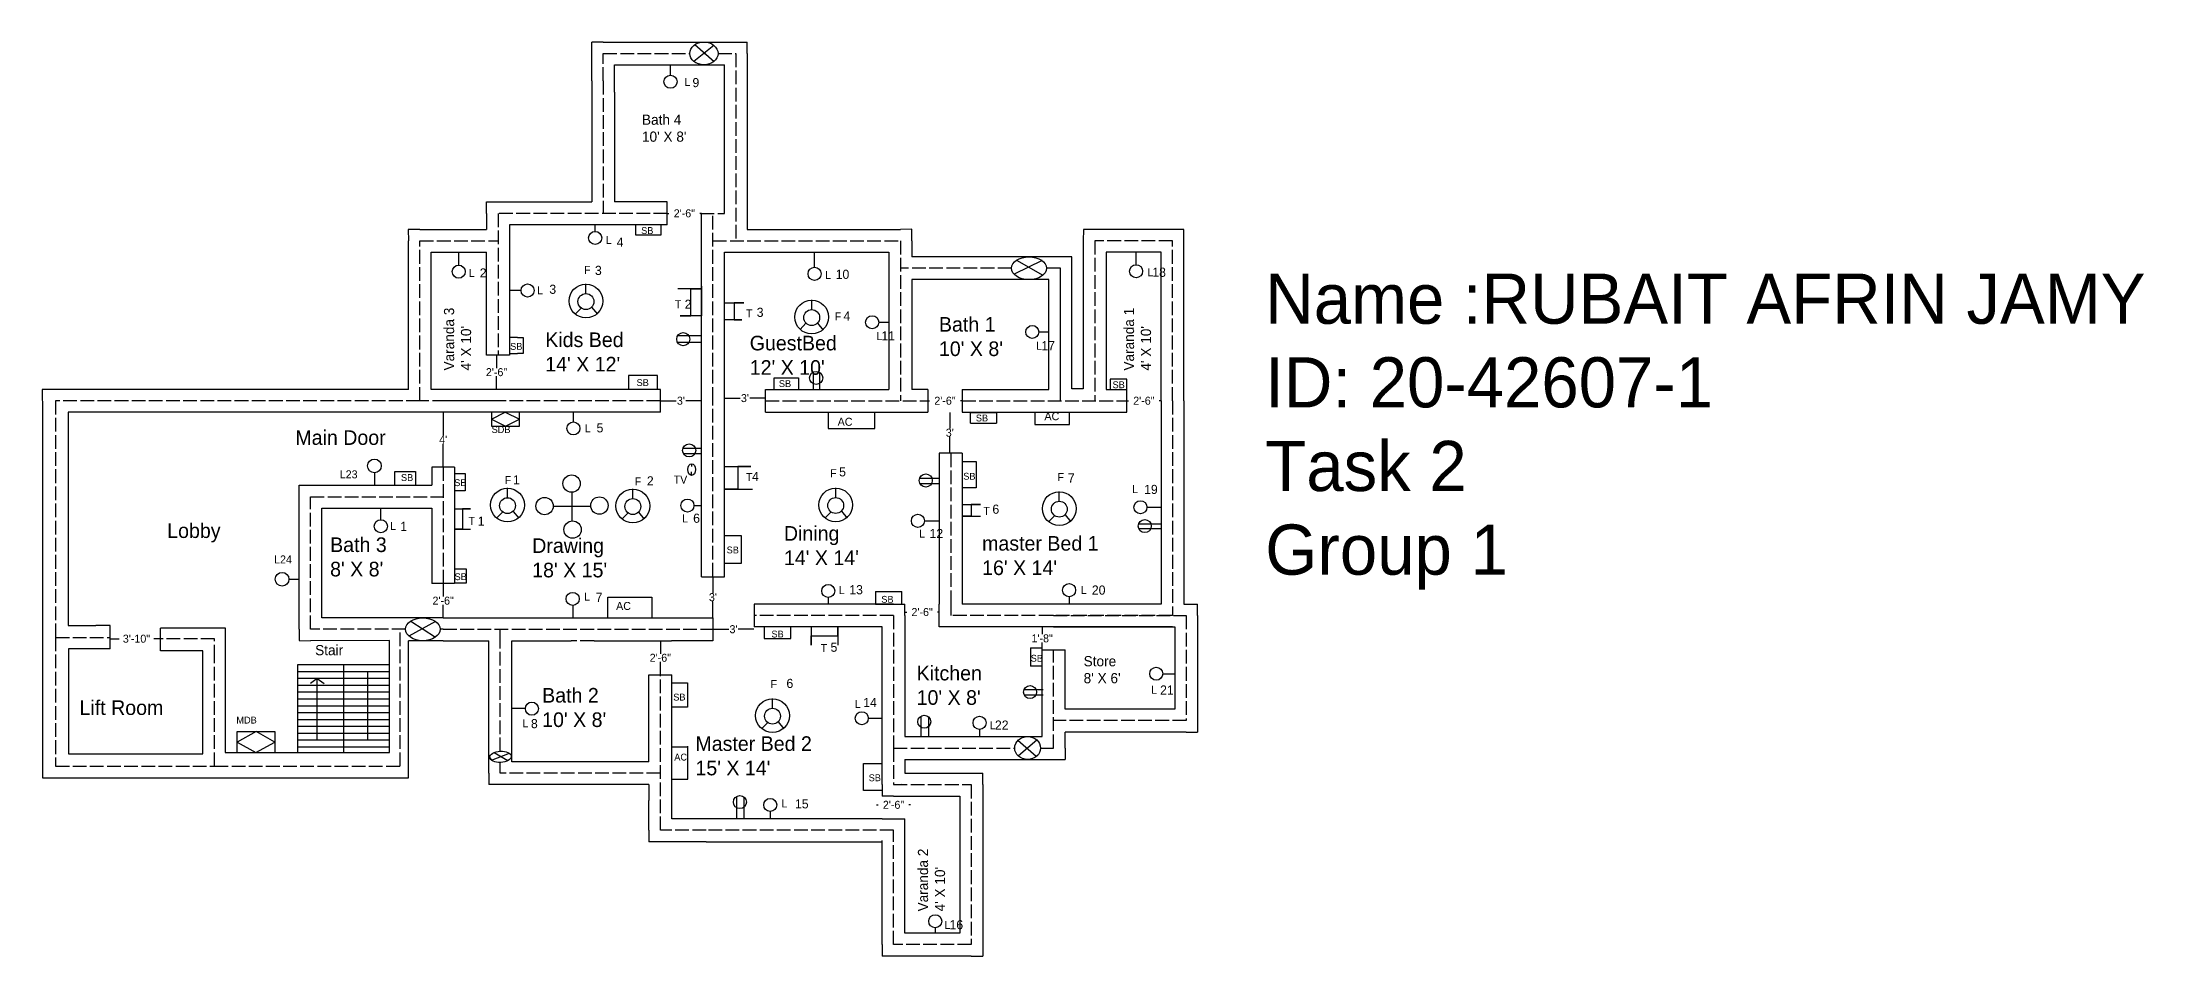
# Model space of a CAD drawing. Header units: inches. Extents: x -5062 to 1238, y 103 to 1231.
# Drawn here: x -2055 to -216, y 103 to 903 of the extents above; entities that cross this region are included whole.
import ezdxf

# ---------------------------------------------------------------- set-up
doc = ezdxf.new("R2010")
doc.units = ezdxf.units.IN
doc.header["$MEASUREMENT"] = 0
doc.linetypes.add('ACAD_ISO02W100', pattern=[15, 12, -3])
doc.dimstyles.new('Group Task', dxfattribs={"dimtxt": 7, "dimasz": 0.18, "dimexe": 0.18, "dimexo": 0.0625, "dimgap": 0.09, "dimtad": 0, "dimtih": 1, "dimtoh": 1, "dimdec": 0, "dimzin": 0, "dimdsep": 46, "dimlunit": 3, "dimtxsty": 'Standard', "dimcen": 0.09, "dimse1": 1, "dimse2": 1, "dimadec": 0, "dimazin": 0, "dimtfac": 1, "dimtdec": 0, "dimtofl": 0, "dimtmove": 0, "dimatfit": 3, "dimfxl": 1, "dimtolj": 1, "dimtzin": 0, "dimarcsym": 0})

# ---------------------------------------------------------------- blocks, each defined once
blk = doc.blocks.new('*D1')
at = {"color": 0, "lineweight": -2}
for p, q in [((-1657.4, 628.4), (-1657.4, 617.2)), ((-1657.4, 598.8), (-1657.4, 610))]:
    blk.add_line(p, q, dxfattribs=at)
at = {"color": 0}
for points in [[(-1657.4, 628.4), (-1657.3, 628.4), (-1657.4, 628.6)], [(-1657.4, 598.8), (-1657.3, 598.8), (-1657.4, 598.6)]]:
    blk.add_solid(points, dxfattribs=at)
at = {"layer": 'Defpoints', "color": 0}
for p in [(-1691.8, 628.6), (-1691.8, 598.6), (-1657.4, 598.6)]:
    blk.add_point(p, dxfattribs=at)
at = {"color": 0, "insert": (-1657.4, 613.6), "char_height": 7, "attachment_point": 5}
blk.add_mtext('\\A1;2\'-6"', dxfattribs=at)
blk = doc.blocks.new('*D2')
at = {"color": 0, "lineweight": -2}
for p, q in [((-1513.9, 588.6), (-1500.2, 588.6)), ((-1478.2, 588.6), (-1491.9, 588.6))]:
    blk.add_line(p, q, dxfattribs=at)
at = {"color": 0}
for points in [[(-1513.9, 588.6), (-1513.9, 588.6), (-1514.1, 588.6)], [(-1478.2, 588.6), (-1478.2, 588.6), (-1478.1, 588.6)]]:
    blk.add_solid(points, dxfattribs=at)
at = {"layer": 'Defpoints', "color": 0}
for p in [(-1514.1, 588.6), (-1478.1, 588.6), (-1478.1, 588.6)]:
    blk.add_point(p, dxfattribs=at)
at = {"color": 0, "insert": (-1496.1, 588.6), "char_height": 7, "attachment_point": 5}
blk.add_mtext("\\A1;3'", dxfattribs=at)
blk = doc.blocks.new('*D3')
at = {"color": 0, "lineweight": -2}
for p, q in [((-1457.9, 590.9), (-1444.2, 590.9)), ((-1422.2, 590.9), (-1435.9, 590.9))]:
    blk.add_line(p, q, dxfattribs=at)
at = {"color": 0}
for points in [[(-1457.9, 590.9), (-1457.9, 590.9), (-1458.1, 590.9)], [(-1422.2, 590.9), (-1422.2, 590.9), (-1422.1, 590.9)]]:
    blk.add_solid(points, dxfattribs=at)
at = {"layer": 'Defpoints', "color": 0}
for p in [(-1458.1, 590.9), (-1458.1, 588.6), (-1422.1, 588.6)]:
    blk.add_point(p, dxfattribs=at)
at = {"color": 0, "insert": (-1440.1, 590.9), "char_height": 7, "attachment_point": 5}
blk.add_mtext("\\A1;3'", dxfattribs=at)
blk = doc.blocks.new('*D4')
at = {"color": 0, "lineweight": -2}
for p, q in [((-1507.9, 752.6), (-1506.6, 752.6)), ((-1478.2, 752.6), (-1479.6, 752.6))]:
    blk.add_line(p, q, dxfattribs=at)
at = {"color": 0}
for points in [[(-1507.9, 752.6), (-1507.9, 752.6), (-1508.1, 752.6)], [(-1478.2, 752.6), (-1478.2, 752.6), (-1478.1, 752.6)]]:
    blk.add_solid(points, dxfattribs=at)
at = {"layer": 'Defpoints', "color": 0}
for p in [(-1508.1, 752.6), (-1478.1, 752.6), (-1478.1, 752.6)]:
    blk.add_point(p, dxfattribs=at)
at = {"color": 0, "insert": (-1493.1, 752.6), "char_height": 7, "attachment_point": 5}
blk.add_mtext('\\A1;2\'-6"', dxfattribs=at)
blk = doc.blocks.new('*D5')
at = {"color": 0, "lineweight": -2}
for p, q in [((-1279.9, 588.6), (-1278.6, 588.6)), ((-1250.2, 588.6), (-1251.6, 588.6))]:
    blk.add_line(p, q, dxfattribs=at)
at = {"color": 0}
for points in [[(-1279.9, 588.6), (-1279.9, 588.6), (-1280.1, 588.6)], [(-1250.2, 588.6), (-1250.2, 588.6), (-1250.1, 588.6)]]:
    blk.add_solid(points, dxfattribs=at)
at = {"layer": 'Defpoints', "color": 0}
for p in [(-1280.1, 588.6), (-1280.1, 588.6), (-1250.1, 588.6)]:
    blk.add_point(p, dxfattribs=at)
at = {"color": 0, "insert": (-1265.1, 588.6), "char_height": 7, "attachment_point": 5}
blk.add_mtext('\\A1;2\'-6"', dxfattribs=at)
blk = doc.blocks.new('*D6')
at = {"color": 0, "lineweight": -2}
for p, q in [((-1105.9, 588.6), (-1104.6, 588.6)), ((-1076.2, 588.6), (-1077.6, 588.6))]:
    blk.add_line(p, q, dxfattribs=at)
at = {"color": 0}
for points in [[(-1105.9, 588.6), (-1105.9, 588.6), (-1106.1, 588.6)], [(-1076.2, 588.6), (-1076.2, 588.6), (-1076.1, 588.6)]]:
    blk.add_solid(points, dxfattribs=at)
at = {"layer": 'Defpoints', "color": 0}
for p in [(-1106.1, 588.6), (-1076.1, 588.6), (-1076.1, 588.6)]:
    blk.add_point(p, dxfattribs=at)
at = {"color": 0, "insert": (-1091.1, 588.6), "char_height": 7, "attachment_point": 5}
blk.add_mtext('\\A1;2\'-6"', dxfattribs=at)
blk = doc.blocks.new('*D7')
at = {"color": 0, "lineweight": -2}
for p, q in [((-1260.9, 578.4), (-1260.9, 564.2)), ((-1260.9, 542.8), (-1260.9, 557))]:
    blk.add_line(p, q, dxfattribs=at)
at = {"color": 0}
for points in [[(-1261, 578.4), (-1260.9, 578.4), (-1260.9, 578.6)], [(-1261, 542.8), (-1260.9, 542.8), (-1260.9, 542.6)]]:
    blk.add_solid(points, dxfattribs=at)
at = {"layer": 'Defpoints', "color": 0}
for p in [(-1260.9, 578.6), (-1250.1, 578.6), (-1250.1, 542.6)]:
    blk.add_point(p, dxfattribs=at)
at = {"color": 0, "insert": (-1260.9, 560.6), "char_height": 7, "attachment_point": 5}
blk.add_mtext("\\A1;3'", dxfattribs=at)
blk = doc.blocks.new('*D8')
at = {"color": 0, "lineweight": -2}
for p, q in [((-1299.9, 403.6), (-1298.6, 403.6)), ((-1270.2, 403.6), (-1271.6, 403.6))]:
    blk.add_line(p, q, dxfattribs=at)
at = {"color": 0}
for points in [[(-1299.9, 403.6), (-1299.9, 403.5), (-1300.1, 403.6)], [(-1270.2, 403.6), (-1270.2, 403.5), (-1270.1, 403.6)]]:
    blk.add_solid(points, dxfattribs=at)
at = {"layer": 'Defpoints', "color": 0}
for p in [(-1300.1, 403.6), (-1300.1, 403.6), (-1270.1, 403.6)]:
    blk.add_point(p, dxfattribs=at)
at = {"color": 0, "insert": (-1285.1, 403.6), "char_height": 7, "attachment_point": 5}
blk.add_mtext('\\A1;2\'-6"', dxfattribs=at)
blk = doc.blocks.new('*D9')
at = {"color": 0, "lineweight": -2}
for p, q in [((-1180.1, 390.4), (-1180.1, 384.2)), ((-1180.1, 370.8), (-1180.1, 377))]:
    blk.add_line(p, q, dxfattribs=at)
at = {"color": 0}
for points in [[(-1180.1, 390.4), (-1180, 390.4), (-1180.1, 390.6)], [(-1180.1, 370.8), (-1180, 370.8), (-1180.1, 370.6)]]:
    blk.add_solid(points, dxfattribs=at)
at = {"layer": 'Defpoints', "color": 0}
for p in [(-1181.5, 390.6), (-1180.1, 370.6), (-1180.1, 370.6)]:
    blk.add_point(p, dxfattribs=at)
at = {"color": 0, "insert": (-1180.1, 380.6), "char_height": 7, "attachment_point": 5}
blk.add_mtext('\\A1;1\'-8"', dxfattribs=at)
blk = doc.blocks.new('*D10')
at = {"color": 0, "lineweight": -2}
for p, q in [((-1468.1, 434.4), (-1468.1, 420.2)), ((-1468.1, 398.8), (-1468.1, 413))]:
    blk.add_line(p, q, dxfattribs=at)
at = {"color": 0}
for points in [[(-1468.1, 434.4), (-1468, 434.4), (-1468.1, 434.6)], [(-1468.1, 398.8), (-1468, 398.8), (-1468.1, 398.6)]]:
    blk.add_solid(points, dxfattribs=at)
at = {"layer": 'Defpoints', "color": 0}
for p in [(-1468.1, 434.6), (-1468.1, 398.6), (-1468.1, 398.6)]:
    blk.add_point(p, dxfattribs=at)
at = {"color": 0, "insert": (-1468.1, 416.6), "char_height": 7, "attachment_point": 5}
blk.add_mtext("\\A1;3'", dxfattribs=at)
blk = doc.blocks.new('*D11')
at = {"color": 0, "lineweight": -2}
for p, q in [((-1467.9, 388.6), (-1454.2, 388.6)), ((-1432.2, 388.6), (-1445.9, 388.6))]:
    blk.add_line(p, q, dxfattribs=at)
at = {"color": 0}
for points in [[(-1467.9, 388.6), (-1467.9, 388.6), (-1468.1, 388.6)], [(-1432.2, 388.6), (-1432.2, 388.6), (-1432.1, 388.6)]]:
    blk.add_solid(points, dxfattribs=at)
at = {"layer": 'Defpoints', "color": 0}
for p in [(-1468.1, 388.6), (-1468.1, 388.6), (-1432.1, 400.6)]:
    blk.add_point(p, dxfattribs=at)
at = {"color": 0, "insert": (-1450.1, 388.6), "char_height": 7, "attachment_point": 5}
blk.add_mtext("\\A1;3'", dxfattribs=at)
blk = doc.blocks.new('*D12')
at = {"color": 0, "lineweight": -2}
for p, q in [((-1704.1, 578.4), (-1704.1, 558.2)), ((-1704.1, 530.8), (-1704.1, 551))]:
    blk.add_line(p, q, dxfattribs=at)
at = {"color": 0}
for points in [[(-1704.1, 578.4), (-1704, 578.4), (-1704.1, 578.6)], [(-1704.1, 530.8), (-1704, 530.8), (-1704.1, 530.6)]]:
    blk.add_solid(points, dxfattribs=at)
at = {"layer": 'Defpoints', "color": 0}
for p in [(-1704.1, 578.6), (-1704.1, 578.6), (-1704.1, 530.6)]:
    blk.add_point(p, dxfattribs=at)
at = {"color": 0, "insert": (-1704.1, 554.6), "char_height": 7, "attachment_point": 5}
blk.add_mtext("\\A1;4'", dxfattribs=at)
blk = doc.blocks.new('*D13')
at = {"color": 0, "lineweight": -2}
for p, q in [((-1324.9, 234.9), (-1323.6, 234.9)), ((-1295.3, 234.9), (-1296.6, 234.9))]:
    blk.add_line(p, q, dxfattribs=at)
at = {"color": 0}
for points in [[(-1324.9, 234.9), (-1324.9, 234.8), (-1325.1, 234.9)], [(-1295.3, 234.9), (-1295.3, 234.8), (-1295.1, 234.9)]]:
    blk.add_solid(points, dxfattribs=at)
at = {"layer": 'Defpoints', "color": 0}
for p in [(-1325.1, 234.9), (-1325.1, 234.9), (-1295.1, 234.9)]:
    blk.add_point(p, dxfattribs=at)
at = {"color": 0, "insert": (-1310.1, 234.9), "char_height": 7, "attachment_point": 5}
blk.add_mtext('\\A1;2\'-6"', dxfattribs=at)
blk = doc.blocks.new('*D14')
at = {"color": 0, "lineweight": -2}
for p, q in [((-1514.1, 378.4), (-1514.1, 367.2)), ((-1514.1, 348.8), (-1514.1, 360))]:
    blk.add_line(p, q, dxfattribs=at)
at = {"color": 0}
for points in [[(-1514.1, 378.4), (-1514, 378.4), (-1514.1, 378.6)], [(-1514.1, 348.8), (-1514, 348.8), (-1514.1, 348.6)]]:
    blk.add_solid(points, dxfattribs=at)
at = {"layer": 'Defpoints', "color": 0}
for p in [(-1514.1, 378.6), (-1514.1, 348.6), (-1514.1, 348.6)]:
    blk.add_point(p, dxfattribs=at)
at = {"color": 0, "insert": (-1514.1, 363.6), "char_height": 7, "attachment_point": 5}
blk.add_mtext('\\A1;2\'-6"', dxfattribs=at)
blk = doc.blocks.new('*D15')
at = {"color": 0, "linetype": 'ACAD_ISO02W100', "lineweight": -2}
for p, q in [((-1995.3, 380.3), (-1987.6, 380.3)), ((-1949.4, 380.3), (-1957.1, 380.3))]:
    blk.add_line(p, q, dxfattribs=at)
at = {"color": 0, "linetype": 'ACAD_ISO02W100'}
for points in [[(-1995.3, 380.3), (-1995.3, 380.3), (-1995.5, 380.3)], [(-1949.4, 380.3), (-1949.4, 380.3), (-1949.2, 380.3)]]:
    blk.add_solid(points, dxfattribs=at)
at = {"layer": 'Defpoints', "color": 0, "linetype": 'ACAD_ISO02W100'}
for p in [(-1995.5, 381.6), (-1949.2, 380.3), (-1949.2, 380.3)]:
    blk.add_point(p, dxfattribs=at)
at = {"color": 0, "linetype": 'ACAD_ISO02W100', "insert": (-1972.4, 380.3), "char_height": 7, "attachment_point": 5}
blk.add_mtext('\\A1;3\'-10"', dxfattribs=at)
blk = doc.blocks.new('*D16')
at = {"color": 0, "linetype": 'ACAD_ISO02W100', "lineweight": -2}
for p, q in [((-1704.1, 428.4), (-1704.1, 417.2)), ((-1704.1, 398.8), (-1704.1, 410))]:
    blk.add_line(p, q, dxfattribs=at)
at = {"color": 0, "linetype": 'ACAD_ISO02W100'}
for points in [[(-1704.1, 428.4), (-1704, 428.4), (-1704.1, 428.6)], [(-1704.1, 398.8), (-1704, 398.8), (-1704.1, 398.6)]]:
    blk.add_solid(points, dxfattribs=at)
at = {"layer": 'Defpoints', "color": 0, "linetype": 'ACAD_ISO02W100'}
for p in [(-1704.1, 428.6), (-1704.1, 398.6), (-1704.1, 398.6)]:
    blk.add_point(p, dxfattribs=at)
at = {"color": 0, "linetype": 'ACAD_ISO02W100', "insert": (-1704.1, 413.6), "char_height": 7, "attachment_point": 5}
blk.add_mtext('\\A1;2\'-6"', dxfattribs=at)

msp = doc.modelspace()

# ---------------------------------------------------------------- linework, layer by layer
for p, q in [((-1574.1, 878.6), (-1574.1, 902.6)), ((-1564.1, 902.6), (-1448.1, 902.6)), ((-1467.3, 899.7), (-1484.9, 885.7)), ((-1484, 900.3), (-1467.1, 885.6)), ((-1438.1, 892.6), (-1438.1, 738.6)), ((-1574.1, 868.6), (-1574.1, 878.6)), ((-1574.1, 868.6), (-1574.1, 762.8)), ((-1554.1, 882.6), (-1458.1, 882.6)), ((-1554.1, 858.6), (-1554.1, 882.6)), ((-1505.2, 873.5), (-1505.2, 882.6)), ((-1458.1, 868.6), (-1458.1, 878.6)), ((-1458.1, 752.6), (-1458.1, 868.6)), ((-1554.1, 858.6), (-1554.1, 762.6)), ((-1666.1, 752.6), (-1666.1, 762.8)), ((-1666.1, 762.8), (-1574.1, 762.8)), ((-1508.1, 762.6), (-1554.1, 762.6)), ((-1508.1, 742.6), (-1508.1, 762.6)), ((-1724.5, 738.6), (-1734.7, 738.6)), ((-1734.7, 738.6), (-1734.5, 728.6)), ((-1724.5, 738.6), (-1666.1, 738.6)), ((-1666.1, 752.6), (-1666.1, 738.6)), ((-1646.1, 742.6), (-1646.1, 628.6)), ((-1508.1, 742.6), (-1646.1, 742.6)), ((-1571.1, 736.9), (-1571.1, 742.6)), ((-1535.6, 733.6), (-1535.6, 742.6)), ((-1513.7, 742.6), (-1513.7, 733.6)), ((-1478.1, 588.6), (-1478.1, 752.6)), ((-1438.1, 738.6), (-1304.1, 738.6)), ((-1294.1, 738.8), (-1304.1, 738.6)), ((-1294.1, 728.6), (-1294.1, 738.8)), ((-1144, 738.6), (-1144.1, 728.6)), ((-1134.1, 738.6), (-1144, 738.6)), ((-1066.1, 738.6), (-1134.1, 738.6)), ((-1056.1, 738.5), (-1066.1, 738.6)), ((-1056.1, 728.6), (-1056.1, 738.5)), ((-1734.5, 598.6), (-1734.5, 728.6)), ((-1714.5, 598.6), (-1714.5, 718.6)), ((-1714.5, 718.6), (-1666.1, 718.6)), ((-1690.5, 707.3), (-1690.3, 718.6)), ((-1666.1, 628.6), (-1666.1, 718.6)), ((-1513.7, 733.6), (-1535.6, 733.6)), ((-1458.1, 718.6), (-1314.1, 718.6)), ((-1458.1, 588.6), (-1458.1, 718.6)), ((-1379.2, 705.4), (-1379.2, 718.6)), ((-1379.2, 718.6), (-1331, 718.6)), ((-1314.1, 718.6), (-1314.1, 598.6)), ((-1294.1, 728.6), (-1294.1, 714.6)), ((-1144.1, 728.6), (-1144.1, 598.9)), ((-1124.1, 718.6), (-1124.1, 598.6)), ((-1076.1, 718.6), (-1124.1, 718.6)), ((-1097.9, 707.7), (-1097.9, 718.6)), ((-1076.1, 588.6), (-1076.1, 718.6)), ((-1056.1, 588.6), (-1056.1, 728.6)), ((-1304.1, 704.6), (-1304.1, 704.6)), ((-1164.1, 714.6), (-1294.1, 714.6)), ((-1180.2, 711.3), (-1204.6, 699.3)), ((-1202.4, 711.7), (-1179.5, 698.4)), ((-1154.1, 714.7), (-1164.1, 714.6)), ((-1164.1, 588.6), (-1164.1, 704.6)), ((-1154.1, 704.6), (-1154.1, 714.7)), ((-1154.1, 598.9), (-1154.1, 704.6)), ((-1635.9, 685.1), (-1646.1, 685.1)), ((-1579.2, 682.4), (-1579.2, 690.9)), ((-1478.1, 686.6), (-1498.7, 686.6)), ((-1487.5, 662.8), (-1487.5, 686.6)), ((-1487.5, 686.6), (-1478.1, 686.6)), ((-1478.1, 689), (-1478.1, 662.8)), ((-1294.1, 694.6), (-1294.1, 598.6)), ((-1174.1, 694.6), (-1294.1, 694.6)), ((-1174.1, 598.6), (-1174.1, 694.6)), ((-1583.2, 669.9), (-1588.7, 664.4)), ((-1574.2, 670.4), (-1569.2, 664.4)), ((-1478.1, 662.8), (-1496.9, 662.8)), ((-1496.9, 662.8), (-1487.5, 662.8)), ((-1458.1, 674.4), (-1441, 674.4)), ((-1441, 674.4), (-1449.5, 674.4)), ((-1449.5, 674.4), (-1449.5, 659.3)), ((-1381.7, 668.4), (-1381.7, 676.9)), ((-1639, 644.1), (-1646.1, 644.1)), ((-1639, 644.1), (-1634, 644.1)), ((-1634, 644.1), (-1634, 630.1)), ((-1498.9, 645.6), (-1478.1, 645.6)), ((-1442.7, 659.3), (-1458.1, 659.3)), ((-1449.5, 659.3), (-1442.7, 659.3)), ((-1386.7, 656.5), (-1391.7, 651)), ((-1376.7, 656.4), (-1371.7, 650.4)), ((-1323.1, 657.3), (-1314.1, 657.3)), ((-1183, 648.8), (-1174.1, 648.8)), ((-1646.1, 628.6), (-1666.1, 628.6)), ((-1646.1, 630), (-1639, 630)), ((-1634, 630.1), (-1639, 630)), ((-1499.2, 639.8), (-1478.1, 639.8)), ((-1516.7, 610.6), (-1542, 610.6)), ((-1542, 610.6), (-1542, 598.6)), ((-1516.7, 598.6), (-1516.7, 610.6)), ((-1414.5, 598.6), (-1414.5, 608.7)), ((-1414.5, 608.7), (-1393.1, 608.7)), ((-1393.1, 608.7), (-1393.1, 598.6)), ((-1380.5, 613.6), (-1380.5, 598.6)), ((-1374.9, 613.6), (-1374.9, 598.6)), ((-1106.1, 607.6), (-1120.6, 607.6)), ((-1120.6, 607.6), (-1120.6, 598.6)), ((-1106.1, 598.6), (-1106.1, 607.6)), ((-1734.5, 598.6), (-2055, 598.6)), ((-2055, 598.6), (-2054.5, 578.6)), ((-1704.1, 598.6), (-1714.5, 598.6)), ((-1514.1, 598.6), (-1704.1, 598.6)), ((-1656.5, 588.6), (-1656.5, 588.6)), ((-1514.1, 578.6), (-1514.1, 598.6)), ((-1478.1, 434.6), (-1478.1, 588.6)), ((-1458.1, 434.6), (-1458.1, 588.6)), ((-1422.1, 598.6), (-1314.1, 598.6)), ((-1422.1, 578.6), (-1422.1, 598.6)), ((-1304.1, 588.6), (-1304.1, 588.6)), ((-1280.1, 598.6), (-1294.1, 598.6)), ((-1280.1, 598.6), (-1280.1, 578.6)), ((-1250.1, 598.6), (-1250.1, 578.6)), ((-1250.1, 598.6), (-1174.1, 598.6)), ((-1144.1, 598.9), (-1154.1, 598.9)), ((-1124.1, 598.6), (-1106.1, 598.6)), ((-1106.1, 578.6), (-1106.1, 598.6)), ((-1076.1, 588.6), (-1076.1, 410.6)), ((-1056.1, 588.6), (-1056.1, 410.6)), ((-2054.5, 578.6), (-2054.5, 258.6)), ((-1734.5, 578.6), (-2032.2, 578.6)), ((-2032.2, 578.6), (-2032.2, 392)), ((-1704.1, 578.6), (-1734.5, 578.6)), ((-1514.1, 578.6), (-1704.1, 578.6)), ((-1661.7, 578.6), (-1661.7, 566.4)), ((-1661.7, 572.5), (-1649.8, 578.6)), ((-1661.7, 572.5), (-1649.6, 566.4)), ((-1637.4, 578.6), (-1651.8, 578.6)), ((-1649.8, 578.6), (-1637.4, 572.5)), ((-1649.6, 566.4), (-1637.4, 572.5)), ((-1637.4, 566.4), (-1637.4, 578.6)), ((-1590.2, 570.1), (-1590.2, 578.6)), ((-1422.1, 578.6), (-1280.1, 578.6)), ((-1367.4, 578.6), (-1367.4, 564.2)), ((-1326.5, 564.2), (-1326.5, 578.6)), ((-1250.1, 578.6), (-1106.1, 578.6)), ((-1242.7, 569.1), (-1242.7, 578.4)), ((-1242.7, 578.4), (-1220.1, 578.4)), ((-1220.1, 578.4), (-1220.1, 569.1)), ((-1186.6, 578.6), (-1186.6, 567.8)), ((-1156.2, 567.8), (-1156.2, 578.6)), ((-1661.7, 566.4), (-1637.4, 566.4)), ((-1367.4, 564.2), (-1326.5, 564.2)), ((-1242.7, 569.1), (-1220.1, 569.1)), ((-1186.6, 567.8), (-1156.2, 567.8)), ((-1494.2, 547.2), (-1478.1, 547.2)), ((-1493.9, 542.3), (-1478.1, 542.3)), ((-1486.7, 533.5), (-1486.7, 531.1)), ((-1270.1, 542.6), (-1270.1, 410.6)), ((-1250.1, 542.6), (-1270.1, 542.6)), ((-1250.1, 542.6), (-1250.1, 410.6)), ((-1250.1, 535.4), (-1237.9, 535.4)), ((-1237.9, 535.4), (-1237.9, 512.4)), ((-1764.2, 525.6), (-1764.2, 514.6)), ((-1746.4, 514.6), (-1746.4, 526.6)), ((-1746.4, 526.6), (-1728.2, 526.6)), ((-1728.2, 526.6), (-1728.2, 514.6)), ((-1714.1, 530.6), (-1714.1, 514.6)), ((-1694.1, 530.6), (-1714.1, 530.6)), ((-1694.1, 530.6), (-1694.1, 428.6)), ((-1694.1, 524.9), (-1684.9, 524.9)), ((-1684.9, 524.9), (-1684.9, 509.7)), ((-1486.7, 523.3), (-1486.7, 526.3)), ((-1458.1, 531), (-1434.8, 531)), ((-1434.8, 531), (-1446.4, 531)), ((-1446.4, 531), (-1446.4, 511.2)), ((-1287.2, 520.9), (-1270.1, 520.9)), ((-1287.1, 516.3), (-1270.1, 516.3)), ((-1830.1, 504.6), (-1830.1, 514.7)), ((-1830.1, 514.7), (-1820.1, 514.6)), ((-1830.1, 388.6), (-1830.1, 504.6)), ((-1820.1, 514.6), (-1714.1, 514.6)), ((-1704.1, 504.6), (-1704.1, 504.6)), ((-1684.9, 509.7), (-1694.1, 509.7)), ((-1647.8, 503.8), (-1647.8, 512.3)), ((-1538.2, 503), (-1538.2, 511.5)), ((-1484.7, 496.9), (-1478.1, 496.9)), ((-1446.4, 511.2), (-1458.1, 511.2)), ((-1458.1, 511.2), (-1433.5, 511.2)), ((-1360.7, 503.9), (-1360.7, 512.4)), ((-1237.9, 512.4), (-1250.1, 512.4)), ((-1250.1, 497.8), (-1234.1, 497.8)), ((-1234.1, 497.8), (-1242.1, 497.8)), ((-1242.1, 497.8), (-1242.1, 487.5)), ((-1165.1, 500.7), (-1165.1, 509.2)), ((-1810.1, 398.6), (-1810.1, 494.6)), ((-1810.1, 494.6), (-1714.1, 494.6)), ((-1758.6, 484.5), (-1758.6, 494.6)), ((-1714.1, 494.6), (-1714.1, 428.6)), ((-1694.1, 493.9), (-1680.2, 493.9)), ((-1680.2, 493.9), (-1687.1, 493.9)), ((-1687.1, 493.9), (-1687.1, 476.1)), ((-1651.8, 491.3), (-1657.3, 485.8)), ((-1642.8, 491.8), (-1637.8, 485.8)), ((-1542.2, 490.5), (-1547.7, 485)), ((-1533.2, 491), (-1528.2, 485)), ((-1364.7, 491.4), (-1370.2, 485.9)), ((-1355.7, 491.9), (-1350.7, 485.9)), ((-1283.1, 483.5), (-1270.1, 483.5)), ((-1242.1, 487.5), (-1250.1, 487.5)), ((-1250.1, 487.5), (-1234.1, 487.5)), ((-1169.1, 488.2), (-1174.6, 482.7)), ((-1160.1, 488.7), (-1155.1, 482.7)), ((-1095.7, 480.9), (-1076.1, 480.9)), ((-1088.3, 495.4), (-1076.1, 495.4)), ((-1687.1, 476.1), (-1694.1, 476.1)), ((-1694.1, 476.1), (-1680.2, 476.1)), ((-1443.2, 470.4), (-1458.1, 470.4)), ((-1443.2, 446.5), (-1443.2, 470.4)), ((-1095.7, 476.9), (-1076.1, 476.9)), ((-1694.1, 441.4), (-1684, 441.4)), ((-1684, 441.4), (-1684, 428.9)), ((-1458.1, 446.5), (-1443.2, 446.5)), ((-1839, 432.4), (-1830.1, 432.4)), ((-1694.1, 428.6), (-1714.1, 428.6)), ((-1684, 428.9), (-1694.1, 428.9)), ((-1478.1, 434.6), (-1458.1, 434.6)), ((-1590.8, 409.4), (-1590.8, 398.6)), ((-1560, 398.6), (-1560, 416.6)), ((-1560, 416.6), (-1521.5, 416.6)), ((-1521.5, 416.6), (-1521.5, 398.6)), ((-1310.1, 410.6), (-1432.1, 410.6)), ((-1432.1, 410.6), (-1432.1, 390.6)), ((-1367.2, 416.4), (-1367.2, 410.6)), ((-1326, 421.7), (-1326, 410.6)), ((-1326, 421.7), (-1302.9, 421.7)), ((-1326, 410.6), (-1302.9, 410.6)), ((-1310.1, 410.6), (-1300.1, 410.6)), ((-1302.9, 410.6), (-1302.9, 421.7)), ((-1300.1, 400.6), (-1300.1, 410.6)), ((-1270.1, 390.6), (-1270.1, 410.6)), ((-1260.1, 410.6), (-1260.1, 400.6)), ((-1076.1, 410.6), (-1250.1, 410.6)), ((-1156.5, 417.1), (-1156.5, 410.6)), ((-1056.1, 410.6), (-1054.1, 410.6)), ((-1054.1, 410.6), (-1044.1, 410.6)), ((-1044.1, 400.6), (-1044.1, 410.6)), ((-2032.2, 392), (-2007.8, 392)), ((-1995.5, 391.9), (-2007.8, 392)), ((-1995.5, 371.4), (-1995.5, 391.9)), ((-1894.5, 389.6), (-1951.5, 389.6)), ((-1951.5, 369.6), (-1951.5, 389.6)), ((-1894.7, 388.3), (-1894.7, 280.7)), ((-1894.5, 371.4), (-1894.5, 389.6)), ((-1830.1, 388.6), (-1830.1, 378.7)), ((-1704.1, 398.6), (-1810.1, 398.6)), ((-1710.7, 395.4), (-1734, 382.6)), ((-1732.3, 395.8), (-1710.8, 381.8)), ((-1704.1, 398.6), (-1468.1, 398.6)), ((-1468.1, 398.6), (-1468.1, 378.6)), ((-1320.1, 390.6), (-1432.1, 390.6)), ((-1423.4, 390.6), (-1423.4, 380.4)), ((-1399.9, 380.4), (-1399.9, 390.6)), ((-1382.2, 390.6), (-1382.2, 374.7)), ((-1358.9, 382.7), (-1358.9, 390.6)), ((-1358.9, 390.6), (-1358.9, 374.7)), ((-1320.1, 252.6), (-1320.1, 390.6)), ((-1300.1, 400.6), (-1300.1, 294.6)), ((-1066.1, 390.6), (-1270.1, 390.6)), ((-1170.1, 400.6), (-1172.1, 400.6)), ((-1170.1, 390.6), (-1064.1, 390.6)), ((-1064.1, 390.6), (-1064.1, 318.6)), ((-1044.1, 400.6), (-1044.1, 308.6)), ((-1995.5, 371.4), (-2032, 371.4)), ((-2032, 371.4), (-2032, 279.5)), ((-1914.3, 369.6), (-1951.5, 369.6)), ((-1914.3, 279.5), (-1914.3, 369.6)), ((-1830.1, 378.7), (-1820.1, 378.6)), ((-1751.1, 378.9), (-1820.1, 378.6)), ((-1751.1, 280.7), (-1751.1, 378.9)), ((-1734.5, 258.6), (-1734.5, 378.6)), ((-1704.1, 378.6), (-1734.5, 378.6)), ((-1704.1, 378.6), (-1664.1, 378.6)), ((-1664.1, 262.6), (-1664.1, 378.6)), ((-1644.1, 272.6), (-1644.1, 378.6)), ((-1644.1, 378.6), (-1592.1, 378.6)), ((-1572.1, 378.6), (-1524.1, 378.6)), ((-1524.1, 378.6), (-1504.2, 378.6)), ((-1468.1, 378.6), (-1504.2, 378.6)), ((-1423.4, 380.4), (-1399.9, 380.4)), ((-1382.2, 374.7), (-1382.2, 382.7)), ((-1382.2, 382.7), (-1358.9, 382.7)), ((-1190.2, 372.2), (-1180.5, 372.2)), ((-1190.2, 372.2), (-1190.2, 356.3)), ((-1180.1, 294.6), (-1180.1, 370.6)), ((-1180.1, 370.6), (-1160.1, 370.6)), ((-1160.1, 318.6), (-1160.1, 370.6)), ((-1751.1, 357.4), (-1831.6, 357.4)), ((-1831.6, 357.4), (-1831.6, 285.4)), ((-1751.1, 351.4), (-1831.6, 351.4)), ((-1791.4, 357.4), (-1791.4, 280.7)), ((-1770.2, 351.4), (-1770.2, 291.4)), ((-1180.5, 356.3), (-1190.2, 356.3)), ((-1074.5, 349.7), (-1064.1, 349.7)), ((-1751.1, 345.4), (-1831.6, 345.4)), ((-1751.1, 339.4), (-1831.6, 339.4)), ((-1751.1, 333.4), (-1831.6, 333.4)), ((-1814.2, 345.4), (-1820.1, 341.2)), ((-1814.2, 291.4), (-1814.2, 345.4)), ((-1814.2, 345.4), (-1808.2, 341.2)), ((-1524.1, 272.6), (-1524.1, 348.6)), ((-1524.1, 348.6), (-1504.1, 348.6)), ((-1504.1, 222.6), (-1504.1, 348.6)), ((-1504.1, 341.7), (-1490.3, 341.7)), ((-1490.3, 341.7), (-1490.3, 320.5)), ((-1195.9, 335.8), (-1179.3, 335.8)), ((-1195.9, 331.3), (-1179.3, 331.3)), ((-1751.1, 327.4), (-1831.6, 327.4)), ((-1751.1, 321.4), (-1831.6, 321.4)), ((-1751.1, 315.4), (-1831.6, 315.4)), ((-1632.2, 319.1), (-1644.1, 319.1)), ((-1490.3, 320.5), (-1504.1, 320.5)), ((-1416, 319.5), (-1416, 328)), ((-1064.1, 318.6), (-1160.1, 318.6)), ((-1884.2, 280.7), (-1884.2, 299.1)), ((-1884.2, 299.1), (-1851.3, 299.1)), ((-1867.7, 299.1), (-1884.2, 289.9)), ((-1851.3, 289.9), (-1867.7, 299.1)), ((-1851.3, 299.1), (-1851.3, 280.7)), ((-1751.1, 309.4), (-1831.6, 309.4)), ((-1751.1, 303.4), (-1831.6, 303.4)), ((-1751.1, 297.4), (-1831.6, 297.4)), ((-1420, 307), (-1425.5, 301.5)), ((-1411, 307.5), (-1406, 301.5)), ((-1332.2, 310.7), (-1320.1, 310.7)), ((-1300.1, 294.6), (-1180.1, 294.6)), ((-1286.2, 312.5), (-1286.2, 294.6)), ((-1279.6, 312.2), (-1279.6, 294.6)), ((-1234.8, 300.9), (-1234.8, 300.9)), ((-1234.8, 300.9), (-1234.8, 294.6)), ((-1054.1, 298.6), (-1160.1, 298.6)), ((-1160.1, 284.6), (-1160.1, 298.6)), ((-1054.1, 298.6), (-1044.1, 298.6)), ((-1044.1, 308.6), (-1044.1, 298.6)), ((-2032, 279.5), (-1914.3, 279.5)), ((-1894.7, 280.7), (-1751.1, 280.7)), ((-1884.2, 289.9), (-1868, 280.7)), ((-1868, 280.7), (-1851.3, 289.9)), ((-1751.1, 291.4), (-1831.6, 291.4)), ((-1751.1, 285.4), (-1831.6, 285.4)), ((-1831.6, 285.4), (-1831.6, 280.7)), ((-1770.2, 291.4), (-1814.2, 291.4)), ((-1663.2, 276), (-1661.7, 273.9)), ((-1661.7, 273.9), (-1646.1, 280)), ((-1659.4, 280.7), (-1647.4, 273.6)), ((-1504.1, 285.6), (-1490, 285.6)), ((-1490, 257.3), (-1490, 286.4)), ((-1185.4, 277.1), (-1201.4, 291.1)), ((-1184.7, 291.5), (-1200.9, 277.7)), ((-1183.8, 278.7), (-1185.4, 277.1)), ((-1160.1, 284.6), (-1160.1, 274.6)), ((-2054.5, 258.6), (-1734.5, 258.6)), ((-1664.1, 262.6), (-1664.1, 252.6)), ((-1524.1, 272.6), (-1644.1, 272.6)), ((-1336.5, 247.6), (-1336.5, 271)), ((-1336.5, 271), (-1320.1, 271)), ((-1300.1, 274.6), (-1170.1, 274.6)), ((-1300.1, 274.6), (-1300.1, 262.6)), ((-1300.1, 262.6), (-1242.1, 262.6)), ((-1170.1, 274.6), (-1160.1, 274.6)), ((-1654.1, 252.6), (-1664.1, 252.6)), ((-1524.1, 252.6), (-1654.1, 252.6)), ((-1524.1, 252.6), (-1524.1, 238.6)), ((-1504.1, 257.3), (-1490, 257.3)), ((-1447.6, 242.2), (-1447.6, 222.6)), ((-1441.1, 241.9), (-1441.1, 222.6)), ((-1320.1, 247.6), (-1336.5, 247.6)), ((-1310.1, 252.6), (-1301.7, 252.6)), ((-1524.1, 212.6), (-1524.1, 238.6)), ((-1474.1, 222.6), (-1504.1, 222.6)), ((-1320.1, 222.6), (-1474.1, 222.6)), ((-1418, 229.1), (-1418, 222.6)), ((-1320.1, 222.6), (-1300.1, 222.6)), ((-1300.1, 203.8), (-1300.1, 222.6)), ((-1524.1, 212.6), (-1524.1, 202.6)), ((-1474.1, 202.6), (-1524.1, 202.6)), ((-1474.1, 202.6), (-1384.1, 202.6)), ((-1384.1, 202.6), (-1364.1, 202.6)), ((-1364.1, 202.6), (-1320.1, 202.6)), ((-1320.1, 112.6), (-1320.1, 203.8)), ((-1273.6, 127.3), (-1273.6, 122.6))]:
    msp.add_line(p, q)
at = {"linetype": 'ACAD_ISO02W100'}
for p, q in [((-1564.1, 902.6), (-1574.1, 902.6)), ((-1448.1, 902.6), (-1438.1, 902.6)), ((-1438.1, 892.6), (-1438.1, 902.6)), ((-1564.1, 892.6), (-1488.4, 892.6)), ((-1564.1, 868.6), (-1564.1, 892.6)), ((-1476.3, 892.6), (-1475.1, 892.6)), ((-1463.6, 892.6), (-1448.1, 892.6)), ((-1448.1, 892.6), (-1448.1, 728.6)), ((-1564.1, 868.6), (-1564.1, 752.6)), ((-1458.1, 878.6), (-1458.1, 882.6)), ((-1508.1, 752.6), (-1656.1, 752.6)), ((-1656.1, 752.6), (-1656.1, 628.6)), ((-1478.9, 752.6), (-1458.1, 752.6)), ((-1468.1, 588.6), (-1468.1, 752.6)), ((-1724.5, 588.6), (-1724.5, 728.6)), ((-1724.5, 728.6), (-1656.1, 728.6)), ((-1468.1, 728.6), (-1304.1, 728.6)), ((-1304.1, 728.6), (-1304.1, 588.6)), ((-1066.1, 728.6), (-1134.1, 728.6)), ((-1134.1, 728.6), (-1134.1, 588.6)), ((-1066.1, 588.6), (-1066.1, 728.6)), ((-1206.9, 704.6), (-1304.1, 704.6)), ((-1164.1, 704.6), (-1176.3, 704.6)), ((-1724.5, 588.6), (-2043.1, 588.6)), ((-2043.1, 588.6), (-2043.1, 381.4)), ((-1656.5, 588.6), (-1724.5, 588.6)), ((-1514.1, 588.6), (-1704.1, 588.6)), ((-1468.1, 434.6), (-1468.1, 588.6)), ((-1422.1, 588.6), (-1280.1, 588.6)), ((-1250.1, 588.6), (-1106.1, 588.6)), ((-1066.1, 588.6), (-1066.1, 400.6)), ((-1260.1, 542.6), (-1260.1, 410.6)), ((-1704.1, 530.6), (-1704.1, 428.6)), ((-1820.1, 388.6), (-1820.1, 504.6)), ((-1820.1, 504.6), (-1704.1, 504.6)), ((-1737, 388.6), (-1820.1, 388.6)), ((-1741.7, 268.8), (-1741.7, 388.6)), ((-1721.3, 388.6), (-1723, 388.6)), ((-1704.1, 388.6), (-1706.8, 388.6)), ((-1704.1, 388.6), (-1468.1, 388.6)), ((-1654.1, 378.6), (-1654.1, 388.6)), ((-1310.1, 400.6), (-1432.1, 400.6)), ((-1310.1, 400.6), (-1310.1, 284.6)), ((-1066.1, 400.6), (-1260.1, 400.6)), ((-1170.1, 400.6), (-1054.1, 400.6)), ((-1054.1, 400.6), (-1054.1, 308.6)), ((-2043.1, 381.4), (-1995.7, 381.4)), ((-2043.1, 381.4), (-2043.1, 268.8)), ((-1904.1, 380.3), (-1949.2, 380.3)), ((-1904.1, 363.1), (-1904.1, 380.3)), ((-1654.1, 281.8), (-1654.1, 378.6)), ((-1572.1, 378.6), (-1592.1, 378.6)), ((-1578.6, 378.6), (-1583.9, 378.6)), ((-1170.1, 284.6), (-1170.1, 370.6)), ((-1904.1, 268.8), (-1904.1, 363.1)), ((-1514.1, 212.6), (-1514.1, 348.6)), ((-1054.1, 308.6), (-1170.1, 308.6)), ((-1654.1, 276.9), (-1654.1, 277.5)), ((-1310.1, 284.6), (-1204.1, 284.6)), ((-1310.1, 284.6), (-1310.1, 252.6)), ((-1181.5, 284.6), (-1170.1, 284.6)), ((-2043.1, 268.8), (-1904.1, 268.8)), ((-1904.1, 268.8), (-1741.7, 268.8)), ((-1654.1, 262.6), (-1654.1, 272)), ((-1514.1, 262.6), (-1654.1, 262.6)), ((-1242.1, 262.6), (-1232.1, 262.6)), ((-1232.1, 252.6), (-1232.1, 262.6)), ((-1320.1, 252.6), (-1320.1, 242.6)), ((-1319.4, 242.6), (-1320.1, 242.6)), ((-1310.1, 242.6), (-1319.4, 242.6)), ((-1310.1, 252.6), (-1242.1, 252.6)), ((-1300.1, 252.5), (-1303.3, 252.6)), ((-1242.1, 252.6), (-1242.1, 112.6)), ((-1474.1, 212.6), (-1514.1, 212.6)), ((-1310.1, 212.6), (-1474.1, 212.6)), ((-1310.1, 203.8), (-1310.1, 212.6)), ((-1310.1, 112.6), (-1310.1, 203.8)), ((-1320.1, 112.6), (-1320.1, 102.6)), ((-1242.1, 112.6), (-1310.1, 112.6)), ((-1232.1, 112.6), (-1232.1, 102.6)), ((-1310.1, 102.6), (-1320.1, 102.6)), ((-1242.1, 102.6), (-1232.1, 102.6))]:
    msp.add_line(p, q, dxfattribs=at)
at = {"ltscale": 8}
for p, q in [((-1591.5, 508.3), (-1591.5, 483.3)), ((-1608, 496.3), (-1574.5, 496.3))]:
    msp.add_line(p, q, dxfattribs=at)
at = {"linetype": 'ByBlock'}
for p, q in [((-1310.1, 242.6), (-1252.1, 242.6)), ((-1252.1, 242.6), (-1252.1, 122.6)), ((-1232.1, 252.6), (-1232.1, 112.6)), ((-1300.1, 122.6), (-1300.1, 203.8)), ((-1252.1, 122.6), (-1300.1, 122.6)), ((-1242.1, 102.6), (-1310.1, 102.6))]:
    msp.add_line(p, q, dxfattribs=at)
for centre, radius in [((-1505.2, 867.8), 5.71), ((-1571.1, 731.1), 5.71), ((-1690.5, 701.6), 5.71), ((-1379.2, 699.7), 5.71), ((-1097.9, 702), 5.71), ((-1630.2, 685.1), 5.71), ((-1579.2, 675.9), 14.8), ((-1579.2, 675.4), 6.95), ((-1381.7, 661.9), 14.8), ((-1381.7, 661.4), 6.95), ((-1328.8, 657.3), 5.71), ((-1494.1, 642.5), 5.71), ((-1188.7, 648.8), 5.71), ((-1377.8, 608.6), 5.71), ((-1590.2, 564.4), 5.71), ((-1764.2, 531.6), 5.97), ((-1488.9, 545.1), 5.71), ((-1281.9, 518.8), 5.71), ((-1647.8, 497.3), 14.8), ((-1647.8, 496.8), 6.95), ((-1538.2, 496.5), 14.8), ((-1538.2, 496), 6.95), ((-1490.4, 496.9), 5.71), ((-1360.7, 497.4), 14.8), ((-1360.7, 496.9), 6.95), ((-1165.1, 494.2), 14.8), ((-1165.1, 493.7), 6.95), ((-1094.1, 495.4), 5.71), ((-1758.6, 478.8), 5.71), ((-1288.8, 483.5), 5.71), ((-1090.3, 478.9), 5.71), ((-1845, 432.4), 5.98), ((-1367.2, 422.1), 5.71), ((-1156.5, 422.8), 5.71), ((-1590.8, 415.2), 5.71), ((-1080.3, 349.7), 5.71), ((-1190.7, 333.6), 5.71), ((-1626.5, 319.1), 5.71), ((-1416, 313), 14.8), ((-1416, 312.5), 6.95), ((-1337.9, 310.7), 5.71), ((-1283.2, 307.7), 5.71), ((-1234.8, 306.7), 5.71), ((-1444.5, 237.3), 5.71), ((-1418, 234.8), 5.71), ((-1273.6, 133), 5.71)]:
    msp.add_circle(centre, radius)
at = {"linetype": 'Continuous', "ltscale": 5}
for centre in [(-1591.7, 516.1), (-1615.4, 496.4), (-1567.4, 496.9), (-1590.9, 475.8)]:
    msp.add_circle(centre, 7.6, dxfattribs=at)
for centre, major_axis, ratio in [((-1476, 892.6), (-12.4, 0), 0.80771), ((-1191.6, 704.6), (-15.3, 0), 0.652688), ((-1486.7, 528.4), (0, 5.14), 0.659575), ((-1721.9, 388.6), (-15.1, 0), 0.661678), ((-1192.8, 284.6), (-11.3, 0), 0.886898), ((-1653.9, 276.9), (-9.4, -0.45), 0.522448)]:
    msp.add_ellipse(centre, major_axis=major_axis, ratio=ratio)

# ---------------------------------------------------------------- texts
at = {"attachment_point": 1}
for s, insert, char_height, width in [('L', (-1493.1, 871.2), 7, 4.464), ('9', (-1486, 871.1), 8, 50.504), ("Bath 4\\P10' X 8'", (-1530.2, 839.1), 8.91, 5507.862), ('SB', (-1530.9, 740.6), 6, 9.579), ('L', (-1561.9, 732.9), 7, 4.464), ('4', (-1552.3, 731.4), 8, 50.504), ('L', (-1681.7, 704), 7, 4.464), ('2', (-1672.1, 704.5), 8, 50.504), ('F', (-1580.9, 706.7), 7, 13.839), ('3', (-1571.3, 706.7), 8, 50.504), ('L', (-1370, 702.2), 7, 4.464), ('10', (-1360.7, 703.3), 8, 50.504), ('L', (-1088.1, 704.5), 7, 4.464), ('18', (-1083.7, 705.1), 8, 50.504), ('Name :RUBAIT AFRIN JAMY\\PID: 20-42607-1^JTask 2^JGroup 1', (-984.9, 699.9), 43.913, 135410.496), ('L', (-1621.8, 688.9), 7, 4.464), ('3', (-1611.2, 690.2), 8, 50.504), ('T', (-1501.4, 676.6), 7, 5.272), ('2', (-1492.8, 677.1), 8, 50.504), ('T', (-1439.2, 668.6), 7, 5.272), ('3', (-1429.8, 670), 8, 50.504), ('F', (-1361.6, 665.9), 7, 13.839), ('4', (-1353.9, 666.8), 8, 50.504), ("Bath 1 \\P10' X 8'", (-1270.4, 661.9), 12.81, 13509.566), ("Kids Bed\\P14' X 12'", (-1614.8, 648.4), 12.81, 13509.566), ("GuestBed \\P12' X 10'", (-1435.9, 645.5), 12.81, 13509.566), ('L', (-1325.1, 648.7), 7, 4.464), ('11', (-1320.7, 649.4), 8, 50.504), ('SB', (-1645.5, 639.2), 6, 9.579), ('L', (-1185.3, 640.2), 7, 4.464), ('17', (-1180.8, 640.8), 8, 50.504), ('SB', (-1534.9, 607.5), 6, 9.579), ('SB', (-1410.4, 606.6), 6, 9.579), ('SB', (-1118.5, 605.6), 6, 9.579), ('AC', (-1359, 573.7), 7, 24.13), ('SB', (-1238.1, 576.5), 6, 9.579), ('AC', (-1178.1, 578.6), 7, 14.339), ('Main Door', (-1833.4, 562.8), 12.81, 13509.566), ('SDB', (-1661.7, 566.4), 6, 24.048), ('L', (-1580.1, 568), 7, 4.464), ('5', (-1569.9, 568.9), 8, 50.504), ('L23', (-1794.6, 527.7), 7, 4.464), ('SB', (-1741, 524.4), 6, 9.579), ('SB', (-1694.4, 519.9), 6, 9.579), ('F', (-1650.3, 522.7), 7, 13.839), ('1', (-1643, 523.4), 8, 50.504), ('F', (-1536.6, 521.5), 7, 13.839), ('2', (-1525.9, 522.5), 8, 50.504), ('TV', (-1502.5, 523.1), 7, 2.594), ('T', (-1439.2, 525.3), 7, 5.272), ('4', (-1433.9, 526.3), 8, 50.504), ('F', (-1365.6, 528.7), 7, 13.839), ('5', (-1357.7, 530.4), 8, 50.504), ('SB', (-1249.1, 525.5), 6, 9.579), ('F', (-1166.7, 525.3), 7, 13.839), ('7', (-1157.6, 525), 8, 50.504), ('19', (-1090.9, 515), 8, 50.504), ('6', (-1223.6, 497.7), 8, 50.504), ('L', (-1101.5, 514.8), 7, 4.464), ('Lobby', (-1945.5, 481.3), 12.81, 13509.566), ('L', (-1750.5, 482.5), 7, 4.464), ('1', (-1741.6, 482.7), 8, 50.504), ('T', (-1681.9, 487), 7, 5.272), ('1', (-1673.9, 487.2), 8, 50.504), ('L', (-1495.1, 489.1), 7, 4.464), ('6', (-1485.4, 489.8), 8, 50.504), ("Dining \\P14' X 14'", (-1406, 478.9), 12.81, 13509.566), ('T', (-1231.5, 495.7), 7, 5.272), ("Bath 3 \\P8' X 8'", (-1803, 469), 12.81, 13509.566), ("Drawing \\P18' X 15'", (-1626.2, 468.2), 12.81, 13509.566), ('SB', (-1456.1, 461), 6, 9.579), ('L', (-1287.8, 475.8), 7, 4.464), ('12', (-1278.6, 476.4), 8, 50.504), ("master Bed 1 \\P16' X 14'", (-1232.6, 470.2), 12.805, 13509.566), ('L24', (-1852, 453.2), 7, 4.464), ('SB', (-1694.1, 437.6), 6, 9.579), ('L', (-1358.1, 426.4), 7, 4.464), ('13', (-1348.8, 427.2), 8, 50.504), ('L', (-1146.2, 426.5), 7, 4.464), ('20', (-1136.6, 426.9), 8, 50.504), ('L', (-1580.8, 420.6), 7, 4.464), ('7', (-1570.7, 420.5), 8, 50.504), ('AC', (-1552.8, 412.5), 7, 23.744), ('SB', (-1320.8, 417.8), 6, 9.579), ('SB', (-1416.9, 387.4), 6, 9.579), ('Stair', (-1816.1, 374.8), 8.91, 5507.862), ('T', (-1373.9, 375.7), 7, 5.272), ('5', (-1365.2, 376.9), 8, 50.504), ("Kitchen\\P10' X 8'", (-1289.9, 356.6), 12.81, 13509.566), ('SB', (-1190.1, 366.2), 6, 9.579), ("Store\\P8' X 6'", (-1143.8, 365.1), 8.91, 5507.862), ("Bath 2\\P10' X 8'", (-1617.5, 337.2), 12.81, 13509.566), ('SB', (-1502.8, 332.2), 6, 9.579), ('F', (-1417.7, 344.2), 7, 13.839), ('6', (-1403.8, 345.2), 8, 50.504), ('L', (-1084.9, 339.1), 7, 4.464), ('21', (-1076.9, 339.4), 8, 50.504), ('Lift Room', (-2022.2, 326.4), 12.81, 13509.566), ('L', (-1343.9, 326.8), 7, 4.464), ('14', (-1336.6, 328.5), 8, 50.504), ('MDB', (-1885, 312.1), 6, 33.783), ('L', (-1634.8, 309.8), 7, 4.464), ('8', (-1627.3, 310), 8, 50.504), ("Master Bed 2 \\P15' X 14'", (-1483.4, 294.9), 12.805, 13509.566), ('L', (-1225.8, 308), 7, 4.464), ('22', (-1221.4, 308.7), 8, 50.504), ('AC', (-1501.9, 279.7), 6, 8.76), ('SB', (-1331.8, 261.6), 6, 9.579), ('L', (-1408.1, 239.6), 7, 4.464), ('15', (-1396.3, 239.8), 8, 50.504), ('L', (-1265.6, 133.3), 7, 4.464), ('16', (-1261.1, 134), 8, 50.504)]:
    msp.add_mtext(s, dxfattribs=dict(at, insert=insert, char_height=char_height, width=width))
at = {"char_height": 8.91, "width": 5507.862, "attachment_point": 1, "rotation": 90}
for s, insert in [("Varanda 3\\P4' X 10'", (-1703.4, 615.1)), ("Varanda 1\\P4' X 10'", (-1108.6, 615)), ("Varanda 2\\P4' X 10'", (-1288.8, 141.6))]:
    msp.add_mtext(s, dxfattribs=dict(at, insert=insert))

# ---------------------------------------------------------------- dimensions: what is measured, and where the dimension line sits
for base, p1, p2, picture, middle in [((-1478.1, 752.6), (-1508.1, 752.6), (-1478.1, 752.6), '*D4', (-1493.1, 752.6)), ((-1478.1, 588.6), (-1514.1, 588.6), (-1478.1, 588.6), '*D2', (-1496.1, 588.6)), ((-1458.1, 590.9), (-1422.1, 588.6), (-1458.1, 588.6), '*D3', (-1440.1, 590.9)), ((-1280.1, 588.6), (-1250.1, 588.6), (-1280.1, 588.6), '*D5', (-1265.1, 588.6)), ((-1076.1, 588.6), (-1106.1, 588.6), (-1076.1, 588.6), '*D6', (-1091.1, 588.6)), ((-1300.1, 403.6), (-1270.1, 403.6), (-1300.1, 403.6), '*D8', (-1285.1, 403.6)), ((-1468.1, 388.6), (-1432.1, 400.6), (-1468.1, 388.6), '*D11', (-1450.1, 388.6)), ((-1325.1, 234.9), (-1295.1, 234.9), (-1325.1, 234.9), '*D13', (-1310.1, 234.9))]:
    dim = msp.add_linear_dim(base=base, p1=p1, p2=p2, dimstyle='Group Task')
    dim.commit()
    dim.dimension.update_dxf_attribs({"geometry": picture, "text_midpoint": middle})
for base, p1, p2, picture, middle in [((-1657.4, 598.6), (-1691.8, 628.6), (-1691.8, 598.6), '*D1', (-1657.4, 613.6)), ((-1704.1, 578.6), (-1704.1, 530.6), (-1704.1, 578.6), '*D12', (-1704.1, 554.6)), ((-1260.9, 578.6), (-1250.1, 542.6), (-1250.1, 578.6), '*D7', (-1260.9, 560.6)), ((-1468.1, 398.6), (-1468.1, 434.6), (-1468.1, 398.6), '*D10', (-1468.1, 416.6)), ((-1180.1, 370.6), (-1181.5, 390.6), (-1180.1, 370.6), '*D9', (-1180.1, 380.6)), ((-1514.1, 348.6), (-1514.1, 378.6), (-1514.1, 348.6), '*D14', (-1514.1, 363.6))]:
    dim = msp.add_linear_dim(base=base, p1=p1, p2=p2, angle=90, dimstyle='Group Task')
    dim.commit()
    dim.dimension.update_dxf_attribs({"geometry": picture, "text_midpoint": middle})
at = {"linetype": 'ACAD_ISO02W100'}
dim = msp.add_linear_dim(base=(-1704.1, 398.6), p1=(-1704.1, 428.6), p2=(-1704.1, 398.6), angle=90, dimstyle='Group Task', dxfattribs=at)
dim.commit()
dim.dimension.update_dxf_attribs({"geometry": '*D16', "text_midpoint": (-1704.1, 413.6)})
dim = msp.add_linear_dim(base=(-1949.2, 380.3), p1=(-1995.5, 381.6), p2=(-1949.2, 380.3), dimstyle='Group Task', dxfattribs=at)
dim.commit()
dim.dimension.update_dxf_attribs({"geometry": '*D15', "text_midpoint": (-1972.4, 380.3)})

doc.saveas('drawing.dxf')
